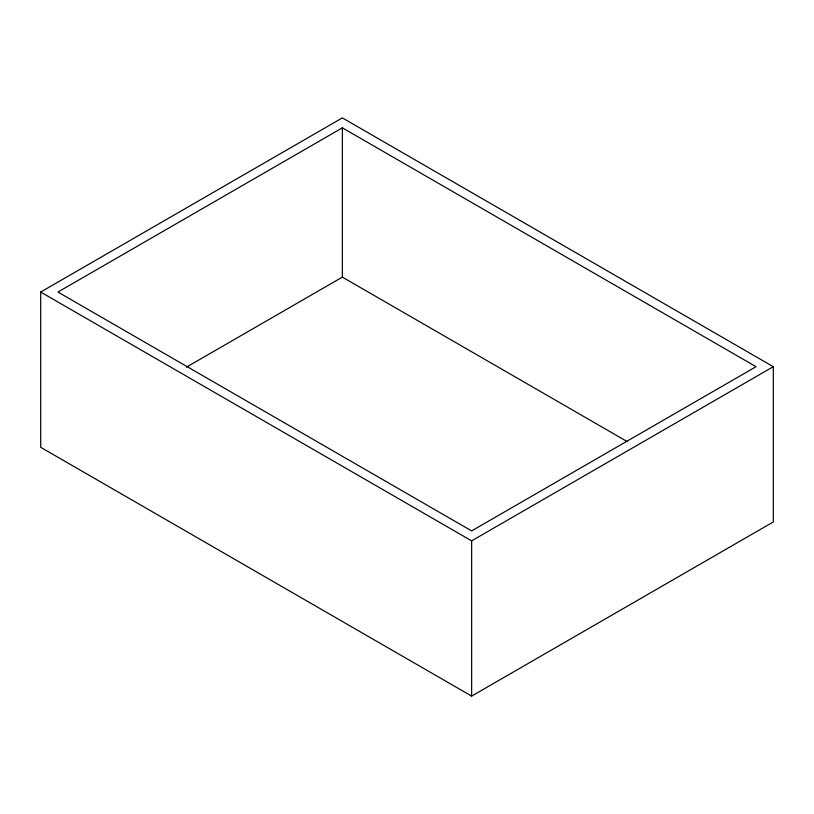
<?xml version="1.0" encoding="UTF-8"?>
<svg xmlns="http://www.w3.org/2000/svg" width="814" height="814" viewBox="0 0 814 814"><rect width="100%" height="100%" fill="white"/><g stroke="black" fill="none" stroke-linecap="round" stroke-linejoin="round"><path stroke-width="1.22" d="M40.7 292.053L342.358 117.888L773.3 366.697L773.3 521.947L471.642 696.112L40.7 447.303L40.7 292.053L471.642 540.852L773.3 366.697M342.358 127.839L57.936 292.053L471.642 530.901L756.064 366.697L342.358 127.839L342.358 277.126L627.329 441.656M186.426 367.155L342.358 277.126M471.642 540.852L471.642 696.112"/></g></svg>
